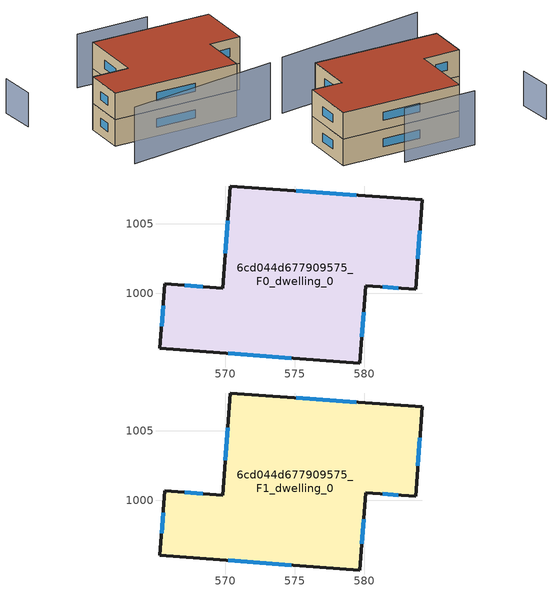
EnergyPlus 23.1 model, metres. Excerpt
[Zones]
6cd044d677909575_F0_dwelling_0
 floor ground (EU_floor_Construction): 584.15,1006.71 583.68,1000.29 580.09,1000.55 579.69,995 565.32,996.04 565.66,1000.68 569.85,1000.38 570.38,1007.71 z0
 wall outside (EU_wall_Construction): 584.15,1006.71 570.38,1007.71 569.85,1000.38 565.66,1000.68 565.32,996.04 579.69,995 580.09,1000.55 583.68,1000.29 584.15,1006.71 z0:3
 window (EU_Window_Construction): 579.43,1007.05 575.09,1007.37 / 583.84,1002.49 583.99,1004.51 / 581.32,1000.46 582.45,1000.38 / 579.82,996.9 579.95,998.65 / 570.24,995.69 574.77,995.36 / 565.54,999.1 565.44,997.63 / 568.41,1000.48 567.09,1000.58 / 570.2,1005.2 570.03,1002.89 z1.03:1.97
6cd044d677909575_F1_dwelling_0
 floor to 6cd044d677909575_F0_dwelling_0 (EU_floor_Construction): 584.15,1006.71 583.68,1000.29 580.09,1000.55 579.69,995 565.32,996.04 565.66,1000.68 569.85,1000.38 570.38,1007.71 z3
 wall outside (EU_wall_Construction): 584.15,1006.71 570.38,1007.71 569.85,1000.38 565.66,1000.68 565.32,996.04 579.69,995 580.09,1000.55 583.68,1000.29 584.15,1006.71 z3:6
 window (EU_Window_Construction): 579.43,1007.05 575.09,1007.37 / 583.84,1002.49 583.99,1004.51 / 581.32,1000.46 582.45,1000.38 / 579.82,996.9 579.95,998.65 / 570.24,995.69 574.77,995.36 / 565.54,999.1 565.44,997.63 / 568.41,1000.48 567.09,1000.58 / 570.2,1005.2 570.03,1002.89 z4.03:4.97
 roof outside (EU_roof_Construction): 579.69,995 580.09,1000.55 583.68,1000.29 584.15,1006.71 570.38,1007.71 569.85,1000.38 565.66,1000.68 565.32,996.04 z6
shading: 564.53,991.39 582.2,992.6 z0:6.4; 560.53,1009.05 560.56,1005.02 z0:3.9; 578.42,1009.54 570.09,1010.07 z0:6.1
[Building]
EU S2 Campaign: North Axis=0; Terrain=City; Solar Distribution=FullExterior
[Site:Location]
Cape.Town.Intl.AP: Latitude=-33.965; Longitude=18.602; Time Zone=2; Elevation=46
[SizingPeriod:WeatherFileDays]
AnnualSizingPeriod: Begin Month=1; Begin Day of Month=1; End Month=12; End Day of Month=31; Day of Week for Start Day=Monday; Use Weather File Daylight Saving Period=No; Use Weather File Rain and Snow Indicators=No
[MATERIAL]
EU_InternalMass_Material: Roughness=MediumRough; Thickness=0.1; Conductivity=1; Density=1800; Specific Heat=900; Thermal Absorptance=0.9; Solar Absorptance=0.7; Visible Absorptance=0.7
[MATERIAL:NOMASS] Roughness=MediumRough; Thermal Absorptance=0.9; Solar Absorptance=0.7; Visible Absorptance=0.7
Name | Thermal Resistance
EU_wall_NoMass | 0.493876
EU_roof_NoMass | 0.449382
EU_floor_NoMass | 1.25
[WINDOWMATERIAL:SIMPLEGLAZINGSYSTEM]
EU_Window_SimpleGlazing: UFactor=4.4; Solar Heat Gain Coefficient=0.85; Visible Transmittance=0.85
[CONSTRUCTION]
EU_wall_Construction: EU_wall_NoMass
EU_roof_Construction: EU_roof_NoMass
EU_floor_Construction: EU_floor_NoMass
EU_Window_Construction: EU_Window_SimpleGlazing
EU_InternalMass_Construction: EU_InternalMass_Material
[ZONE] Type=1; Multiplier=1; Ceiling Height=autocalculate; Floor Area=autocalculate; Part of Total Floor Area=Yes
Name | Volume
6cd044d677909575_F0_dwelling_0 | 495.576
6cd044d677909575_F1_dwelling_0 | 495.575
[INTERNALMASS] Construction=EU_InternalMass_Construction; Surface Area=165.192
Name | Zone or ZoneList
6cd044d677909575_F0_dwelling_0_EU_InternalMass | 6cd044d677909575_F0_dwelling_0
6cd044d677909575_F1_dwelling_0_EU_InternalMass | 6cd044d677909575_F1_dwelling_0
[OTHEREQUIPMENT] Fuel Type=Electricity; Design Level Calculation Method=Watts/Area; Power per Zone Floor Area=1; Fraction Latent=0; Fraction Radiant=0; Fraction Lost=0; Carbon Dioxide Generation Rate=0; EndUse Subcategory=EU_Step8_InternalGains
Name | Zone or ZoneList or Space or SpaceList | Schedule
EU_Step8_InternalGain_6cd044d677909575_F0_dwelling_0_f000 | 6cd044d677909575_F0_dwelling_0 | EU_Step8_GainSchedule_6cd044d677909575_F0_dwelling_0_f000
EU_Step8_InternalGain_6cd044d677909575_F1_dwelling_0_f000 | 6cd044d677909575_F1_dwelling_0 | EU_Step8_GainSchedule_6cd044d677909575_F1_dwelling_0_f000
[ZONEVENTILATION:DESIGNFLOWRATE] Schedule=EU_AlwaysOn; Design Flow Rate Calculation Method=AirChanges/Hour; Air Changes per Hour=0.64; Ventilation Type=Natural; Fan Pressure Rise=0; Fan Total Efficiency=1; Constant Term Coefficient=1; Temperature Term Coefficient=0; Velocity Term Coefficient=0; Velocity Squared Term Coefficient=0; Minimum Indoor Temperature=-100; Maximum Indoor Temperature=100; Delta Temperature=-100; Minimum Outdoor Temperature=-100; Maximum Outdoor Temperature=100; Maximum Wind Speed=40
Name | Zone or ZoneList or Space or SpaceList
EU_ConstantAir_6cd044d677909575_F0_dwelling_0 | 6cd044d677909575_F0_dwelling_0
EU_ConstantAir_6cd044d677909575_F1_dwelling_0 | 6cd044d677909575_F1_dwelling_0
[HVACTEMPLATE:THERMOSTAT] Constant Heating Setpoint=20; Constant Cooling Setpoint=50
EU_HeatOnly_6cd044d677909575_F0_dwelling_0; EU_HeatOnly_6cd044d677909575_F1_dwelling_0
[HVACTEMPLATE:ZONE:IDEALLOADSAIRSYSTEM] System Availability Schedule=EU_AlwaysOn; Maximum Heating Supply Air Temperature=50; Minimum Cooling Supply Air Temperature=13; Maximum Heating Supply Air Humidity Ratio=0.0156; Minimum Cooling Supply Air Humidity Ratio=0.0077; Heating Limit=NoLimit; Cooling Limit=NoLimit; Heating Availability Schedule=EU_AlwaysOn; Cooling Availability Schedule=EU_CoolingOff; Dehumidification Control Type=ConstantSensibleHeatRatio; Cooling Sensible Heat Ratio=0.7; Dehumidification Setpoint=60; Humidification Control Type=None; Humidification Setpoint=30; Outdoor Air Method=None; Outdoor Air Flow Rate per Person=0.00944; Outdoor Air Flow Rate per Zone Floor Area=0; Outdoor Air Flow Rate per Zone=0; Demand Controlled Ventilation Type=None; Outdoor Air Economizer Type=NoEconomizer; Heat Recovery Type=None; Sensible Heat Recovery Effectiveness=0.7; Latent Heat Recovery Effectiveness=0.65
Name | Template Thermostat
6cd044d677909575_F0_dwelling_0 | EU_HeatOnly_6cd044d677909575_F0_dwelling_0
6cd044d677909575_F1_dwelling_0 | EU_HeatOnly_6cd044d677909575_F1_dwelling_0
[SIZING:ZONE] Zone Cooling Design Supply Air Temperature Input Method=SupplyAirTemperature; Zone Cooling Design Supply Air Temperature=13; Zone Heating Design Supply Air Temperature Input Method=SupplyAirTemperature; Zone Heating Design Supply Air Temperature=50; Zone Cooling Design Supply Air Humidity Ratio=0.008; Zone Heating Design Supply Air Humidity Ratio=0.008; Cooling Design Air Flow Method=DesignDay; Cooling Design Air Flow Rate=0; Cooling Minimum Air Flow per Zone Floor Area=0.000762; Cooling Minimum Air Flow=0; Cooling Minimum Air Flow Fraction=0.2; Heating Design Air Flow Method=DesignDay; Heating Design Air Flow Rate=0; Heating Maximum Air Flow per Zone Floor Area=0.002032; Heating Maximum Air Flow=0.141576; Heating Maximum Air Flow Fraction=0.3; Account for Dedicated Outdoor Air System=No; Dedicated Outdoor Air System Control Strategy=NeutralSupplyAir; Dedicated Outdoor Air Low Setpoint Temperature for Design=autosize; Dedicated Outdoor Air High Setpoint Temperature for Design=autosize; Zone Load Sizing Method=Sensible Load Only No Latent Load; Zone Latent Cooling Design Supply Air Humidity Ratio Input Method=HumidityRatioDifference; Zone Cooling Design Supply Air Humidity Ratio Difference=0.005; Zone Latent Heating Design Supply Air Humidity Ratio Input Method=HumidityRatioDifference; Zone Humidification Design Supply Air Humidity Ratio Difference=0.005
6cd044d677909575_F0_dwelling_0; 6cd044d677909575_F1_dwelling_0
[SCHEDULE:CONSTANT]
Name | Hourly Value
EU_AlwaysOn | 1
EU_CoolingOff | 0
[SCHEDULE:FILE] Column Number=1; Rows to Skip at Top=0; Number of Hours of Data=8760; Column Separator=Comma; Interpolate to Timestep=No; Minutes per Item=60; Adjust Schedule for Daylight Savings=Yes
Name | File
EU_Step8_GainSchedule_6cd044d677909575_F0_dwelling_0_f000 | ../../schedules/6cd044d677909575/6cd044d677909575_F0_dwelling_0_f000_gain.csv
EU_Step8_GainSchedule_6cd044d677909575_F1_dwelling_0_f000 | ../../schedules/6cd044d677909575/6cd044d677909575_F1_dwelling_0_f000_gain.csv
